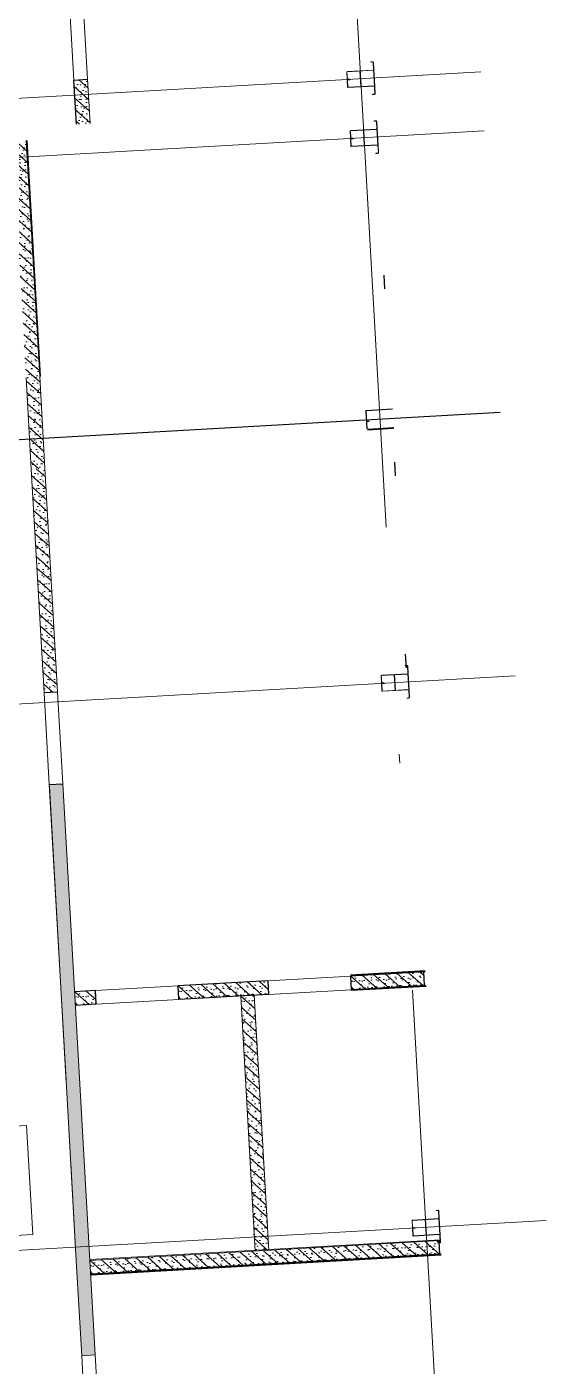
# Model space of a CAD drawing. Header units: metres. Extents: x 107714.6 to 107779.2, y 110780.1 to 110851.4.
# Drawn here: x 107772.43 to 107778.14, y 110817.87 to 110832.6 of the extents above; entities that cross this region are included whole.
import ezdxf

# ---------------------------------------------------------------- set-up
doc = ezdxf.new("R2010")
doc.units = ezdxf.units.M
for name, pattern in [('_ШПТ__20_т__2_5__Линия сетки', [25, 20, -2.5, 0, -2.5]), ('CENTER', [50.8, 31.75, -6.35, 6.35, -6.35]), ('XKITLINE00', [0]), ('XKITLINE02', [4, 2, -2]), ('невидимаяX2', [19.05, 12.7, -6.35])]:
    doc.linetypes.add(name, pattern=pattern)
doc.layers.add('_1-1_ Внутренние стены', color=7, linetype='Continuous')
for name, color, linetype, lineweight in [('Part', 5, 'Continuous', 0), ('Высотные отметки', 7, 'Continuous', 9), ('ОСИ', 251, 'CENTER', 18), ('Размерные', 45, 'Continuous', 15), ('Стены', 7, 'Continuous', 18), ('Типовые аннотации', 7, 'Continuous', 18)]:
    doc.layers.add(name, color=color, linetype=linetype, lineweight=lineweight)
doc.layers.add('Вспомогательные', color=6, linetype='Continuous', plot=False)

# ---------------------------------------------------------------- blocks, each defined once
blk = doc.blocks.new('Высотные отметки - Рамка-5093-_О__L1_0_000_')
at = {"layer": 'Типовые аннотации', "lineweight": 9}
for p, q in [((-6, 0), (-6, 5)), ((-6, 5), (6, 5)), ((6, 5), (6, 0)), ((6, 0), (-6, 0))]:
    blk.add_line(p, q, dxfattribs=at)
blk = doc.blocks.new('к3')
at = {"color": 0, "linetype": 'ByBlock', "lineweight": -2, "ltscale": 200}
for p, q in [((4147418, 542806), (4147418, 542828)), ((4147418, 542806), (4147421, 542806)), ((4147421, 542806), (4147421, 542828)), ((4147426, 542836), (4147505, 542836)), ((4147426, 542833), (4147505, 542833)), ((4147510, 542828), (4147510, 542544)), ((4147513, 542828), (4147513, 542544)), ((4147683, 542828), (4147683, 542544)), ((4147686, 542828), (4147686, 542544)), ((4147770, 542836), (4147691, 542836)), ((4147770, 542833), (4147691, 542833)), ((4147775, 542806), (4147775, 542828)), ((4147778, 542806), (4147775, 542806)), ((4147778, 542806), (4147778, 542828)), ((4147518, 542539), (4147589, 542539)), ((4147518, 542536), (4147589, 542536)), ((4147594, 542544), (4147594, 542567)), ((4147594, 542567), (4147597, 542567)), ((4147597, 542544), (4147597, 542567)), ((4147599, 542544), (4147599, 542567)), ((4147602, 542567), (4147599, 542567)), ((4147602, 542544), (4147602, 542567)), ((4147678, 542539), (4147607, 542539)), ((4147678, 542536), (4147607, 542536))]:
    blk.add_line(p, q, dxfattribs=at)
for centre, radius, start, end in [((4147426, 542828), 8, 90, 180), ((4147426, 542828), 5, 90, 180), ((4147505, 542828), 8, 0, 90), ((4147505, 542828), 5, 0, 90), ((4147691, 542828), 8, 90, 180), ((4147691, 542828), 5, 90, 180), ((4147770, 542828), 8, 0, 90), ((4147770, 542828), 5, 0, 90), ((4147518, 542544), 8, 180, 270), ((4147518, 542544), 5, 180, 270), ((4147589, 542544), 8, 270, 0), ((4147589, 542544), 5, 270, 0), ((4147607, 542544), 8, 180, 270), ((4147607, 542544), 5, 180, 270), ((4147678, 542544), 5, 270, 0), ((4147678, 542544), 8, 270, 0)]:
    blk.add_arc(centre, radius, start, end, dxfattribs=at)
at = {"layer": 'Вспомогательные', "color": 0, "ltscale": 10}
for p, q in [((4147690, 542836), (4147505, 542836)), ((4147683, 542686), (4147513, 542686))]:
    blk.add_line(p, q, dxfattribs=at)
blk = doc.blocks.new('к1')
at = {"color": 0, "linetype": 'ByBlock', "lineweight": -2, "ltscale": 200}
for p, q in [((4142418, 542806), (4142418, 542828)), ((4142418, 542806), (4142421, 542806)), ((4142421, 542806), (4142421, 542828)), ((4142426, 542836), (4142505, 542836)), ((4142426, 542833), (4142505, 542833)), ((4142510, 542828), (4142510, 542544)), ((4142513, 542828), (4142513, 542544)), ((4142683, 542828), (4142683, 542544)), ((4142686, 542828), (4142686, 542544)), ((4142770, 542836), (4142691, 542836)), ((4142770, 542833), (4142691, 542833)), ((4142775, 542806), (4142775, 542828)), ((4142778, 542806), (4142775, 542806)), ((4142778, 542806), (4142778, 542828)), ((4142518, 542539), (4142589, 542539)), ((4142518, 542536), (4142589, 542536)), ((4142594, 542544), (4142594, 542567)), ((4142594, 542567), (4142597, 542567)), ((4142597, 542544), (4142597, 542567)), ((4142599, 542544), (4142599, 542567)), ((4142602, 542567), (4142599, 542567)), ((4142602, 542544), (4142602, 542567)), ((4142678, 542539), (4142607, 542539)), ((4142678, 542536), (4142607, 542536))]:
    blk.add_line(p, q, dxfattribs=at)
for centre, radius, start, end in [((4142426, 542828), 8, 90, 180), ((4142426, 542828), 5, 90, 180), ((4142505, 542828), 8, 0, 90), ((4142505, 542828), 5, 0, 90), ((4142691, 542828), 8, 90, 180), ((4142691, 542828), 5, 90, 180), ((4142770, 542828), 8, 0, 90), ((4142770, 542828), 5, 0, 90), ((4142518, 542544), 8, 180, 270), ((4142518, 542544), 5, 180, 270), ((4142589, 542544), 8, 270, 0), ((4142589, 542544), 5, 270, 0), ((4142607, 542544), 8, 180, 270), ((4142607, 542544), 5, 180, 270), ((4142678, 542544), 5, 270, 0), ((4142678, 542544), 8, 270, 0)]:
    blk.add_arc(centre, radius, start, end, dxfattribs=at)
at = {"layer": 'Вспомогательные', "color": 0, "ltscale": 10}
for p, q in [((4142690, 542836), (4142505, 542836)), ((4142683, 542686), (4142513, 542686))]:
    blk.add_line(p, q, dxfattribs=at)

msp = doc.modelspace()

# ---------------------------------------------------------------- hatches: boundary and pattern name
at = {"layer": '_1-1_ Внутренние стены', "linetype": 'Continuous', "lineweight": 0, "true_color": 0x000000}
h = msp.add_hatch(dxfattribs=at)
h.set_pattern_fill('ГАЗОБЕТОН_0004', color=18, scale=0.001, angle=-86.74695, style=0, pattern_type=2)
h.set_pattern_definition([(318.25305, (107764.882515, 110788.35099), (0.05992578, 0.06714835), []), (3.25305, (107764.94244, 110788.41814), (-0.00459642, 0.08086948), [0, -0.054, 0, -0.081]), (68.25305, (107765.00959, 110788.35821), (0.07523517, -0.03001115), [0, -0.0396, 0, -0.0684])])
h.paths.add_polyline_path([(107773.0929, 110832.019), (107772.9432, 110832.0105), (107772.9708, 110831.5242), (107773.1206, 110831.5328)])
h = msp.add_hatch(dxfattribs=at)
h.set_pattern_fill('ГАЗОБЕТОН_0004', color=18, scale=0.001, angle=-86.74695, style=0, pattern_type=2)
h.set_pattern_definition([(318.25305, (107764.21106, 110787.65677), (0.05992578, 0.06714835), []), (3.25305, (107764.270985, 110787.723916), (-0.00459642, 0.08086948), [0, -0.054, 0, -0.081]), (68.25305, (107764.33813, 110787.66399), (0.07523517, -0.03001115), [0, -0.0396, 0, -0.0684])])
h.paths.add_polyline_path([(107772.4215, 110831.3248), (107772.2717, 110831.3162), (107772.4754, 110827.732), (107772.6252, 110827.7405)])
h = msp.add_hatch(dxfattribs=at)
h.set_pattern_fill('ГАЗОБЕТОН_0004', color=18, scale=0.001, angle=-86.74695, style=0, pattern_type=2)
h.set_pattern_definition([(318.25305, (107764.41478, 110784.07255), (0.05992578, 0.06714835), []), (3.25305, (107764.4747, 110784.1397), (-0.00459642, 0.08086948), [0, -0.054, 0, -0.081]), (68.25305, (107764.54185, 110784.079775), (0.07523517, -0.03001115), [0, -0.0396, 0, -0.0684])])
h.paths.add_polyline_path([(107772.6252, 110827.7405), (107772.4754, 110827.732), (107772.6153, 110825.271), (107772.7651, 110825.2795)])
h = msp.add_hatch(dxfattribs=at)
h.set_pattern_fill('ГАЗОБЕТОН_0004', color=18, scale=0.001, angle=-86.74695, style=0, pattern_type=2)
h.set_pattern_definition([(318.25305, (107764.61174, 110780.60314), (0.05992578, 0.06714835), []), (3.25305, (107764.67166, 110780.67029), (-0.00459642, 0.08086948), [0, -0.054, 0, -0.081]), (68.25305, (107764.73881, 110780.61036), (0.07523517, -0.03001115), [0, -0.0396, 0, -0.0684])])
h.paths.add_polyline_path([(107772.8222, 110824.2711), (107772.6724, 110824.2626), (107773.0293, 110817.9827), (107773.1791, 110817.9913)])
h = msp.add_hatch(dxfattribs=at)
h.set_pattern_fill('ГАЗОБЕТОН_0004', color=18, scale=0.001, angle=-86.74695, style=0, pattern_type=2)
h.set_pattern_definition([(318.25305, (107771.04965, 110778.67536), (0.05992578, 0.06714835), []), (3.25305, (107771.109575, 110778.742506), (-0.00459642, 0.08086948), [0, -0.054, 0, -0.081]), (68.25305, (107771.17672, 110778.68258), (0.07523517, -0.03001115), [0, -0.0396, 0, -0.0684])])
h.paths.add_polyline_path([(107775.9873, 110822.1573), (107776.7859, 110822.2027), (107776.7944, 110822.053), (107775.9959, 110822.0076)])
h = msp.add_hatch(dxfattribs=at)
h.set_pattern_fill('ГАЗОБЕТОН_0004', color=18, scale=0.001, angle=-86.74695, style=0, pattern_type=2)
h.set_pattern_definition([(318.25305, (107768.0144, 110778.50284), (0.05992578, 0.06714835), []), (3.25305, (107768.07433, 110778.56999), (-0.00459642, 0.08086948), [0, -0.054, 0, -0.081]), (68.25305, (107768.14148, 110778.51006), (0.07523517, -0.03001115), [0, -0.0396, 0, -0.0684])])
h.paths.add_polyline_path([(107772.9521, 110821.9848), (107773.1815, 110821.9979), (107773.19, 110821.8481), (107772.9606, 110821.8351)])
h = msp.add_hatch(dxfattribs=at)
h.set_pattern_fill('ГАЗОБЕТОН_0004', color=18, scale=0.001, angle=-86.74695, style=0, pattern_type=2)
h.set_pattern_definition([(318.25305, (107769.15034, 110778.567405), (0.05992578, 0.06714835), []), (3.25305, (107769.21026, 110778.63455), (-0.00459642, 0.08086948), [0, -0.054, 0, -0.081]), (68.25305, (107769.27741, 110778.57463), (0.07523517, -0.03001115), [0, -0.0396, 0, -0.0684])])
h.paths.add_polyline_path([(107774.088, 110822.0494), (107775.0788, 110822.1057), (107775.0873, 110821.9559), (107774.0965, 110821.8996)])
h = msp.add_hatch(dxfattribs=at)
h.set_pattern_fill('ГАЗОБЕТОН_0004', color=18, scale=0.001, angle=-86.74695, style=0, pattern_type=2)
h.set_pattern_definition([(318.25305, (107769.839755, 110778.45635), (0.05992578, 0.06714835), []), (3.25305, (107769.89968, 110778.5235), (-0.00459642, 0.08086948), [0, -0.054, 0, -0.081]), (68.25305, (107769.96683, 110778.46357), (0.07523517, -0.03001115), [0, -0.0396, 0, -0.0684])])
h.paths.add_polyline_path([(107774.7775, 110821.9383), (107774.9272, 110821.9468), (107775.0867, 110819.1414), (107774.9369, 110819.1328)])
h = msp.add_hatch(dxfattribs=at)
h.set_pattern_fill('ГАЗОБЕТОН_0004', color=18, scale=0.001, angle=-86.74695, style=0, pattern_type=2)
h.set_pattern_definition([(318.25305, (107768.18237, 110775.54761), (0.05992578, 0.06714835), []), (3.25305, (107768.2423, 110775.61476), (-0.00459642, 0.08086948), [0, -0.054, 0, -0.081]), (68.25305, (107768.309445, 110775.55483), (0.07523517, -0.03001115), [0, -0.0396, 0, -0.0684])])
h.paths.add_polyline_path([(107773.1201, 110819.0296), (107776.9539, 110819.2475), (107776.9624, 110819.0977), (107773.1286, 110818.8798)])

# ---------------------------------------------------------------- linework, layer by layer
for points in [[(107772.9432, 110832.0105), (107773.0929, 110832.019)], [(107772.9432, 110832.0105), (107773.0929, 110832.019)], [(107772.9708, 110831.5242), (107772.9432, 110832.0105)], [(107772.9708, 110831.5242), (107772.9432, 110832.0105)], [(107776.1023, 110831.9396), (107776.0975, 110832.0245)], [(107776.1023, 110831.9396), (107776.0975, 110832.0245)], [(107776.3504, 110829.8655), (107776.3589, 110829.7158)], [(107776.3504, 110829.8655), (107776.3589, 110829.7158)], [(107777.6312, 110828.3556), (107763.8972, 110827.575)], [(107777.6312, 110828.3556), (107763.8972, 110827.575)], [(107776.4673, 110827.8088), (107776.4758, 110827.6591)], [(107776.4673, 110827.8088), (107776.4758, 110827.6591)], [(107776.5873, 110825.6971), (107776.5958, 110825.5473)], [(107776.5873, 110825.6971), (107776.5958, 110825.5473)], [(107772.7648, 110825.2795), (107772.6151, 110825.271)], [(107772.7648, 110825.2795), (107772.6151, 110825.271)], [(107772.6724, 110824.2626), (107772.8222, 110824.2711)], [(107772.6724, 110824.2626), (107772.8222, 110824.2711)], [(107776.8053, 110822.2138), (107775.9838, 110822.1671)], [(107776.8059, 110822.2039), (107775.9844, 110822.1572)], [(107776.8059, 110822.2039), (107775.9844, 110822.1572)], [(107775.9959, 110822.0076), (107775.9873, 110822.1573)], [(107775.9959, 110822.0076), (107775.9873, 110822.1573)], [(107776.7859, 110822.2027), (107776.7944, 110822.053)], [(107776.7859, 110822.2027), (107776.7944, 110822.053)], [(107776.7859, 110822.2027), (107776.7944, 110822.053)], [(107776.7859, 110822.2027), (107776.7944, 110822.053)], [(107773.1815, 110821.9979), (107772.9521, 110821.9848)], [(107773.1815, 110821.9979), (107772.9521, 110821.9848)], [(107773.19, 110821.8481), (107773.1815, 110821.9979)], [(107773.19, 110821.8481), (107773.1815, 110821.9979)], [(107775.0758, 110822.1055), (107774.088, 110822.0494)], [(107775.0758, 110822.1055), (107774.088, 110822.0494)], [(107774.0985, 110821.8997), (107774.09, 110822.0495)], [(107774.0985, 110821.8997), (107774.09, 110822.0495)], [(107775.0873, 110821.9559), (107775.0788, 110822.1057)], [(107775.0873, 110821.9559), (107775.0788, 110822.1057)], [(107776.8144, 110822.0541), (107775.9929, 110822.0074)], [(107776.8144, 110822.0541), (107775.9929, 110822.0074)], [(107776.815, 110822.0441), (107775.9934, 110821.9974)], [(107773.19, 110821.8481), (107772.9606, 110821.8351)], [(107773.19, 110821.8481), (107772.9606, 110821.8351)], [(107775.0843, 110821.9558), (107774.0965, 110821.8996)], [(107775.0843, 110821.9558), (107774.0965, 110821.8996)], [(107776.9539, 110819.2475), (107776.9624, 110819.0977)], [(107776.9539, 110819.2475), (107776.9624, 110819.0977)], [(107776.9824, 110819.0989), (107773.1286, 110818.8798)], [(107776.9824, 110819.0989), (107773.1286, 110818.8798)], [(107776.9829, 110819.0889), (107773.1292, 110818.8698)]]:
    msp.add_lwpolyline(points)
at = {"layer": 'Part', "color": 0, "linetype": 'XKITLINE00', "lineweight": 9}
for p, q in [((107776.1524, 110828.3702), (107776.1524, 110828.3711)), ((107776.1524, 110828.3702), (107776.157, 110828.2893)), ((107776.1549, 110828.3709), (107776.1549, 110828.3703)), ((107776.1549, 110828.3703), (107776.1595, 110828.2896)), ((107776.155, 110828.3679), (107776.1551, 110828.3688)), ((107776.155, 110828.3679), (107776.1592, 110828.2949)), ((107776.1576, 110828.3686), (107776.1575, 110828.368)), ((107776.1575, 110828.368), (107776.1617, 110828.2951)), ((107776.1576, 110828.3769), (107776.1585, 110828.3771)), ((107776.1588, 110828.3746), (107776.1581, 110828.3745)), ((107776.1585, 110828.3771), (107776.4451, 110828.3934)), ((107776.1588, 110828.3746), (107776.4453, 110828.3909)), ((107776.1603, 110828.3746), (107776.1611, 110828.3747)), ((107776.159, 110828.2544), (107776.159, 110828.2553)), ((107776.159, 110828.2544), (107776.1636, 110828.1735)), ((107776.1615, 110828.2551), (107776.1615, 110828.2544)), ((107776.1615, 110828.2544), (107776.1661, 110828.1738)), ((107776.1618, 110828.2491), (107776.1618, 110828.25)), ((107776.1618, 110828.2491), (107776.166, 110828.1761)), ((107776.1643, 110828.2498), (107776.1643, 110828.2492)), ((107776.1643, 110828.2492), (107776.1684, 110828.1763)), ((107776.1653, 110828.2588), (107776.1647, 110828.2587)), ((107776.1887, 110828.2601), (107776.1653, 110828.2588)), ((107776.167, 110828.2558), (107776.1678, 110828.2559)), ((107776.1681, 110828.2534), (107776.1675, 110828.2533)), ((107776.1678, 110828.2559), (107776.1914, 110828.2572)), ((107776.1915, 110828.2547), (107776.1681, 110828.2534)), ((107776.1704, 110828.1699), (107776.4569, 110828.1862)), ((107776.1705, 110828.1674), (107776.457, 110828.1837)), ((107776.1727, 110828.1725), (107776.4592, 110828.1888)), ((107776.1727, 110828.17), (107776.4593, 110828.1863))]:
    msp.add_line(p, q, dxfattribs=at)
at = {"layer": 'Part', "color": 0, "linetype": 'XKITLINE02', "lineweight": 9}
msp.add_line((107776.4557, 110828.1886), (107776.1762, 110828.1727), dxfattribs=at)
at = {"layer": 'Part', "color": 0, "linetype": 'XKITLINE00', "lineweight": 9}
for points, elevation in [([(107776.1585, 110828.3233), (107776.1631, 110828.2425)], 21.1325), ([(107776.1708, 110828.1613), (107776.4573, 110828.1776)], 20.7393)]:
    msp.add_lwpolyline(points, dxfattribs=dict(at, elevation=elevation))
for centre, radius in [((107776.1589, 110828.3706), 0.0065), ((107776.1589, 110828.3706), 0.00399), ((107776.1615, 110828.3682), 0.00651), ((107776.1615, 110828.3682), 0.004), ((107776.1655, 110828.2548), 0.0065), ((107776.1655, 110828.2548), 0.00399), ((107776.1683, 110828.2494), 0.00651), ((107776.1683, 110828.2494), 0.004)]:
    msp.add_arc(centre, radius, 101.43487, 175.07123, dxfattribs=at)
at = {"layer": 'ОСИ', "linetype": '_ШПТ__20_т__2_5__Линия сетки'}
for p, q in [((107775.2427, 110847.0626), (107777.9358, 110799.68)), ((107762.6839, 110831.2621), (107777.4184, 110832.0996)), ((107763.2325, 110830.6422), (107777.4553, 110831.4506)), ((107762.8967, 110827.5181), (107777.6312, 110828.3556)), ((107763.0613, 110824.6228), (107777.7957, 110825.4603)), ((107763.4017, 110818.6325), (107778.1362, 110819.4699))]:
    msp.add_line(p, q, dxfattribs=at)
at = {"layer": 'Стены', "linetype": 'невидимаяX2'}
for points in [[(107772.9432, 110832.0105), (107772.8859, 110833.0188)], [(107773.0929, 110832.019), (107773.0356, 110833.0273)], [(107772.4752, 110827.732), (107772.4179, 110828.7404)], [(107772.625, 110827.7405), (107772.5676, 110828.7489)], [(107772.6724, 110824.2626), (107772.6151, 110825.271)], [(107772.8222, 110824.2711), (107772.7648, 110825.2795)], [(107775.0788, 110822.1057), (107775.9873, 110822.1573)], [(107773.1815, 110821.9979), (107774.09, 110822.0495)], [(107775.0873, 110821.9559), (107775.9959, 110822.0076)], [(107773.19, 110821.8481), (107774.0985, 110821.8997)], [(107773.081, 110817.0742), (107773.0293, 110817.9827)], [(107773.2307, 110817.0827), (107773.1791, 110817.9913)]]:
    msp.add_lwpolyline(points, dxfattribs=at)
at = {"layer": 'Стены'}
for points in [[(107773.1206, 110831.5328), (107773.0929, 110832.019)], [(107773.1195, 110819.0396), (107776.9733, 110819.2586)], [(107773.1201, 110819.0296), (107776.9739, 110819.2486)], [(107776.9824, 110819.0989), (107773.1286, 110818.8798)], [(107772.97, 110819.0261), (107773.0293, 110817.9827)]]:
    msp.add_lwpolyline(points, dxfattribs=at)
at = {"layer": 'Стены', "lineweight": 18}
for points in [[(107772.5676, 110828.7489), (107772.4201, 110831.3447)], [(107772.5776, 110828.7495), (107772.4301, 110831.3453)], [(107772.7648, 110825.2795), (107772.625, 110827.7405)], [(107772.6151, 110825.271), (107772.4752, 110827.732)], [(107772.4762, 110827.7194), (107772.4754, 110827.732)], [(107772.8574, 110821.0084), (107772.6724, 110824.2626)], [(107772.8585, 110820.9884), (107772.6735, 110824.2426)], [(107773.1791, 110817.9913), (107772.8222, 110824.2711)], [(107774.9369, 110819.1328), (107774.7775, 110821.9383)], [(107775.0867, 110819.1414), (107774.9272, 110821.9468)], [(107772.9703, 110819.0262), (107772.8576, 110821.0085)], [(107772.97, 110819.0261), (107772.909, 110820.0998)], [(107773.0293, 110817.9827), (107773.1791, 110817.9913)]]:
    msp.add_lwpolyline(points, dxfattribs=at)

# ---------------------------------------------------------------- block references
at = {"layer": 'Высотные отметки', "lineweight": 20, "xscale": 0.09999999999999992, "yscale": 0.09999999999999992, "zscale": 0.09999999999999992, "rotation": 273.2530497448619}
msp.add_blockref('Высотные отметки - Рамка-5093-_О__L1_0_000_', (107771.959, 110819.8867), dxfattribs=at)
at = {"layer": 'Размерные', "color": 0, "xscale": 0.0009999999999999998, "yscale": 0.0009999999999999998, "zscale": 0.0009999999999999998, "rotation": 273.2530497448619}
for name, p in [('к1', (106999.2101, 114937.1519)), ('к3', (106998.9633, 114941.4948)), ('к3', (106999.3038, 114935.5045)), ('к3', (106999.6442, 114929.5142))]:
    msp.add_blockref(name, p, dxfattribs=at)

doc.saveas('drawing.dxf')
